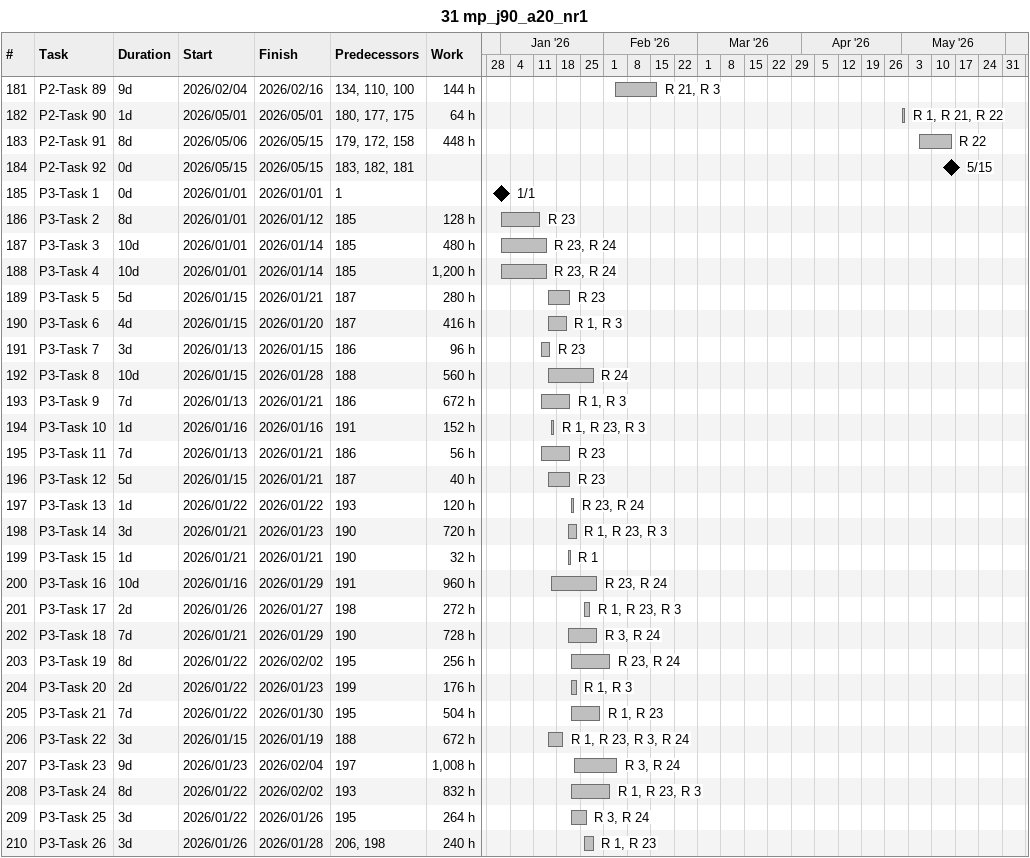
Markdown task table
31 mp_j90_a20_nr1

| ID | Task | Duration | Start | Finish | Predecessors | Resources | Work (h) |
|---|---|---|---|---|---|---|---|
| 181 | P2-Task 89 | 9d | 2026-02-04 | 2026-02-16 | 134, 110, 100 | R 21, R 3 | 144 |
| 182 | P2-Task 90 | 1d | 2026-05-01 | 2026-05-01 | 180, 177, 175 | R 1, R 21, R 22 | 64 |
| 183 | P2-Task 91 | 8d | 2026-05-06 | 2026-05-15 | 179, 172, 158 | R 22 | 448 |
| 184 | P2-Task 92 | 0d | 2026-05-15 | 2026-05-15 | 183, 182, 181 |  |  |
| 185 | P3-Task 1 | 0d | 2026-01-01 | 2026-01-01 | 1 |  |  |
| 186 | P3-Task 2 | 8d | 2026-01-01 | 2026-01-12 | 185 | R 23 | 128 |
| 187 | P3-Task 3 | 10d | 2026-01-01 | 2026-01-14 | 185 | R 23, R 24 | 480 |
| 188 | P3-Task 4 | 10d | 2026-01-01 | 2026-01-14 | 185 | R 23, R 24 | 1200 |
| 189 | P3-Task 5 | 5d | 2026-01-15 | 2026-01-21 | 187 | R 23 | 280 |
| 190 | P3-Task 6 | 4d | 2026-01-15 | 2026-01-20 | 187 | R 1, R 3 | 416 |
| 191 | P3-Task 7 | 3d | 2026-01-13 | 2026-01-15 | 186 | R 23 | 96 |
| 192 | P3-Task 8 | 10d | 2026-01-15 | 2026-01-28 | 188 | R 24 | 560 |
| 193 | P3-Task 9 | 7d | 2026-01-13 | 2026-01-21 | 186 | R 1, R 3 | 672 |
| 194 | P3-Task 10 | 1d | 2026-01-16 | 2026-01-16 | 191 | R 1, R 23, R 3 | 152 |
| 195 | P3-Task 11 | 7d | 2026-01-13 | 2026-01-21 | 186 | R 23 | 56 |
| 196 | P3-Task 12 | 5d | 2026-01-15 | 2026-01-21 | 187 | R 23 | 40 |
| 197 | P3-Task 13 | 1d | 2026-01-22 | 2026-01-22 | 193 | R 23, R 24 | 120 |
| 198 | P3-Task 14 | 3d | 2026-01-21 | 2026-01-23 | 190 | R 1, R 23, R 3 | 720 |
| 199 | P3-Task 15 | 1d | 2026-01-21 | 2026-01-21 | 190 | R 1 | 32 |
| 200 | P3-Task 16 | 10d | 2026-01-16 | 2026-01-29 | 191 | R 23, R 24 | 960 |
| 201 | P3-Task 17 | 2d | 2026-01-26 | 2026-01-27 | 198 | R 1, R 23, R 3 | 272 |
| 202 | P3-Task 18 | 7d | 2026-01-21 | 2026-01-29 | 190 | R 3, R 24 | 728 |
| 203 | P3-Task 19 | 8d | 2026-01-22 | 2026-02-02 | 195 | R 23, R 24 | 256 |
| 204 | P3-Task 20 | 2d | 2026-01-22 | 2026-01-23 | 199 | R 1, R 3 | 176 |
| 205 | P3-Task 21 | 7d | 2026-01-22 | 2026-01-30 | 195 | R 1, R 23 | 504 |
| 206 | P3-Task 22 | 3d | 2026-01-15 | 2026-01-19 | 188 | R 1, R 23, R 3, R 24 | 672 |
| 207 | P3-Task 23 | 9d | 2026-01-23 | 2026-02-04 | 197 | R 3, R 24 | 1008 |
| 208 | P3-Task 24 | 8d | 2026-01-22 | 2026-02-02 | 193 | R 1, R 23, R 3 | 832 |
| 209 | P3-Task 25 | 3d | 2026-01-22 | 2026-01-26 | 195 | R 3, R 24 | 264 |
| 210 | P3-Task 26 | 3d | 2026-01-26 | 2026-01-28 | 206, 198 | R 1, R 23 | 240 |
